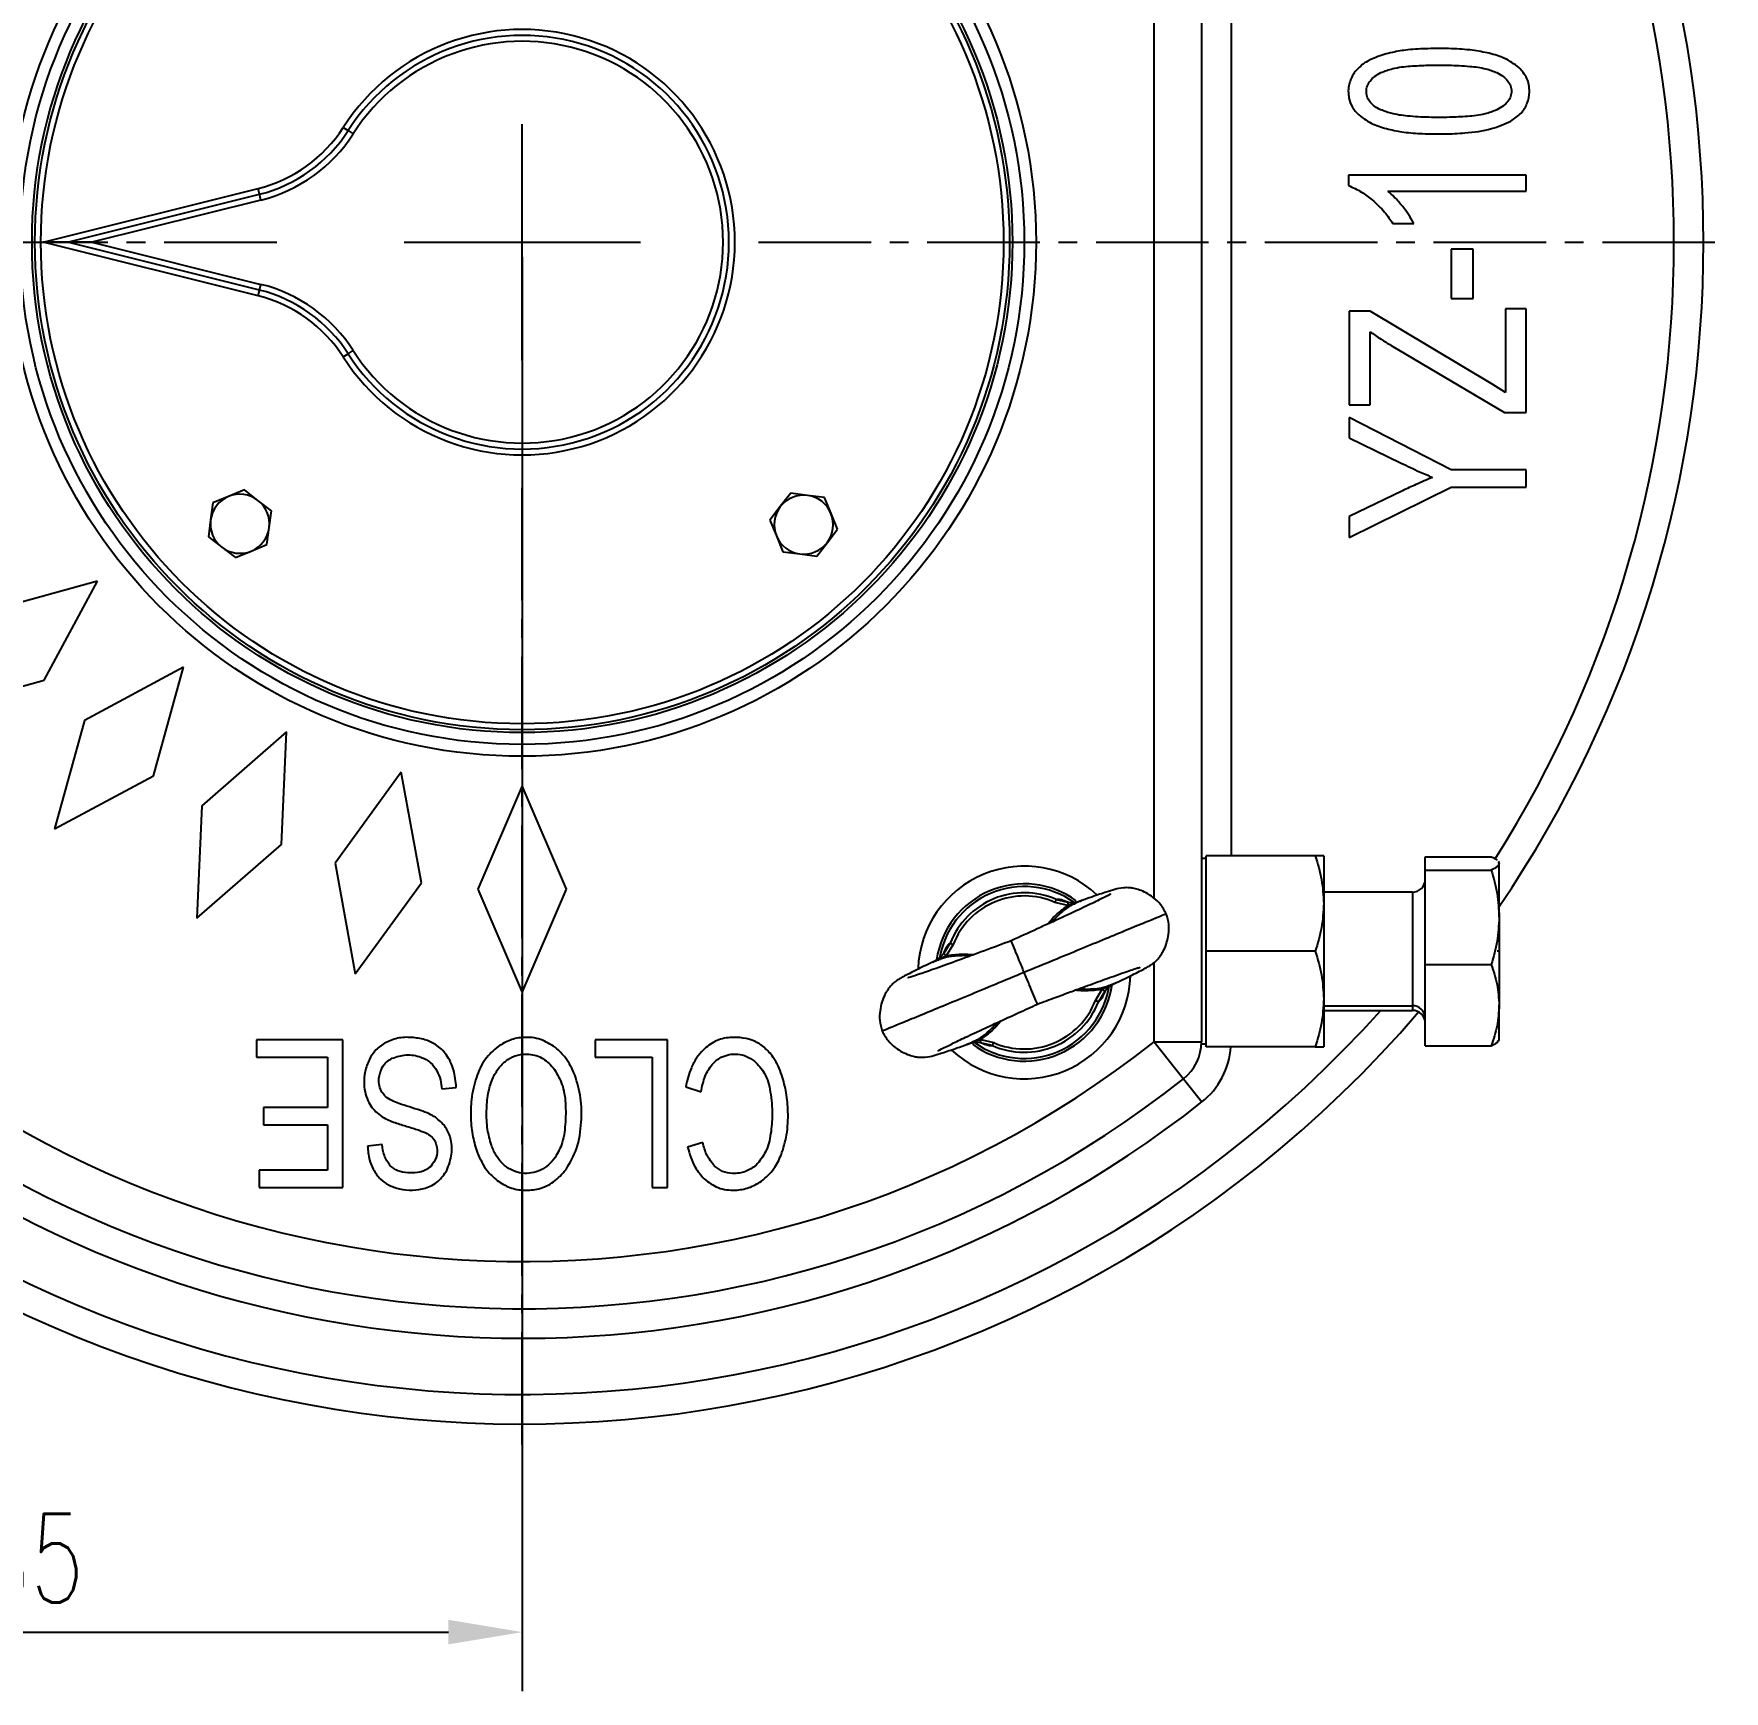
# Model space of a CAD drawing. Header units: millimetres. Extents: x 2160 to 4596, y 811 to 2534.
# Drawn here: x 3904 to 4190.2, y 1567.8 to 1848.3 of the extents above; entities that cross this region are included whole.
import ezdxf

# ---------------------------------------------------------------- set-up
doc = ezdxf.new("R2010")
doc.units = ezdxf.units.MM
doc.linetypes.add('CENTER2', pattern=[28.575, 19.05, -3.175, 3.175, -3.175])
doc.layers.add('2细线层', color=4, linetype='Continuous', lineweight=35)
doc.styles.get("Standard").update_dxf_attribs({"font": 'arial.ttf'})
doc.styles.add('TH_GBDIM', font='simplex.shx', dxfattribs={"width": 0.707, "bigfont": 'hzfs.shx'})
doc.dimstyles.new('ISO-25$0', dxfattribs={"dimtxt": 2.5, "dimasz": 2.5, "dimexe": 1.25, "dimexo": 0.625, "dimtad": 1, "dimtxsty": 'Standard', "dimcen": 2.5, "dimdle": 5, "dimadec": 0, "dimazin": 0, "dimtfac": 1, "dimtmove": 0, "dimatfit": 3, "dimfxl": 0, "dimarcsym": 0})

# ---------------------------------------------------------------- blocks, each defined once
blk = doc.blocks.new('*U47')
at = {"layer": '2细线层', "color": 0, "linetype": 'Continuous', "lineweight": -3, "transparency": 16777216}
for p, q in [((0, -20), (0, 20)), ((-20, 0), (20, 0))]:
    blk.add_line(p, q, dxfattribs=at)
at = {"layer": '2细线层', "color": 0, "linetype": 'CENTER2', "lineweight": -3, "transparency": 16777216}
for p, q in [((-203.5, 0), (-40, 0)), ((40, 0), (203.5, 0)), ((0, -203.5), (0, -40))]:
    blk.add_line(p, q, dxfattribs=at)
blk = doc.blocks.new('*D64')
at = {"color": 1, "linetype": 'Continuous', "transparency": 16777216}
for p, q in [((3986.69, 1810.53), (3986.69, 1567.81)), ((3801.69, 1629.03), (3801.69, 1567.81)), ((3814.19, 1577.81), (3974.19, 1577.81))]:
    blk.add_line(p, q, dxfattribs=at)
at = {"color": 1, "linetype": 'ByBlock', "transparency": 16777216}
for points in [[(3814.19, 1579.9), (3814.19, 1575.73), (3801.69, 1577.81)], [(3974.19, 1579.9), (3974.19, 1575.73), (3986.69, 1577.81)]]:
    blk.add_solid(points, dxfattribs=at)
at = {"layer": 'Defpoints', "color": 0, "linetype": 'ByBlock', "transparency": 16777216}
for p in [(3986.69, 1813.03), (3801.69, 1631.53), (3986.69, 1577.81)]:
    blk.add_point(p, dxfattribs=at)
at = {"color": 1, "linetype": 'ByBlock', "lineweight": -3, "transparency": 16777216, "insert": (3898.87, 1590.31), "char_height": 15, "attachment_point": 5, "style": 'TH_GBDIM'}
blk.add_mtext('185', dxfattribs=at)

msp = doc.modelspace()

# ---------------------------------------------------------------- linework, layer by layer
at = {"color": 7, "linetype": 'Continuous', "lineweight": -3}
for p, q in [((4101.691, 1948.339), (4101.691, 1677.73)), ((4093.691, 1701.981), (4093.691, 1938.123)), ((4106.691, 1916.887), (4106.691, 1709.182)), ((3956.378, 1832.455), (3957.22, 1831.915)), ((3957.22, 1831.915), (3958.062, 1831.376)), ((4126.568, 1824.381), (4126.568, 1822.623)), ((4156.691, 1824.381), (4126.568, 1824.381)), ((4156.691, 1821.659), (4156.691, 1824.381)), ((3905.557, 1813.035), (3941.976, 1822.115)), ((3909.691, 1813.035), (3942.218, 1821.144)), ((3942.218, 1821.144), (3941.976, 1822.115)), ((3942.46, 1820.174), (3942.218, 1821.144)), ((4133.222, 1821.659), (4156.691, 1821.659)), ((3942.46, 1820.174), (3913.824, 1813.035)), ((4134.097, 1816.214), (4137.658, 1816.214)), ((3941.976, 1803.954), (3905.557, 1813.035)), ((3909.691, 1813.035), (3905.557, 1813.035)), ((3913.824, 1813.035), (3909.691, 1813.035)), ((3942.218, 1804.925), (3909.691, 1813.035)), ((3913.824, 1813.035), (3942.46, 1805.895)), ((4143.982, 1811.869), (4143.982, 1803.503)), ((4147.689, 1811.869), (4143.982, 1811.869)), ((4147.689, 1803.503), (4147.689, 1811.869)), ((3942.218, 1804.925), (3942.46, 1805.895)), ((3941.976, 1803.954), (3942.218, 1804.925)), ((4143.982, 1803.503), (4147.689, 1803.503)), ((4126.691, 1801.387), (4126.691, 1785.506)), ((4130.229, 1801.387), (4126.691, 1801.387)), ((4151.042, 1788.938), (4130.229, 1801.387)), ((4156.691, 1801.75), (4153.153, 1801.75)), ((4153.153, 1801.75), (4153.153, 1787.594)), ((4156.691, 1784.219), (4156.691, 1801.75)), ((4130.229, 1785.506), (4130.229, 1797.877)), ((3957.22, 1794.154), (3958.062, 1794.693)), ((4133.79, 1795.579), (4153.007, 1784.219)), ((3956.378, 1793.614), (3957.22, 1794.154)), ((4153.153, 1787.594), (4151.042, 1788.938)), ((4126.691, 1785.506), (4130.229, 1785.506)), ((4126.691, 1783.362), (4126.691, 1779.942)), ((4143.982, 1774.514), (4126.691, 1783.362)), ((4153.007, 1784.219), (4156.691, 1784.219)), ((4126.691, 1779.942), (4135.509, 1775.649)), ((4156.691, 1774.514), (4143.982, 1774.514)), ((4156.691, 1771.582), (4156.691, 1774.514)), ((4126.691, 1763.035), (4143.982, 1771.582)), ((4143.982, 1771.582), (4156.691, 1771.582)), ((3934.309, 1768.899), (3933.93, 1766.037)), ((3936.977, 1770.001), (3934.309, 1768.899)), ((3939.645, 1771.103), (3936.977, 1770.001)), ((3941.934, 1769.344), (3939.645, 1771.103)), ((3944.222, 1767.584), (3941.934, 1769.344)), ((4032.141, 1770.566), (4030.381, 1768.277)), ((4035.003, 1770.186), (4032.141, 1770.566)), ((4037.864, 1769.807), (4035.003, 1770.186)), ((4038.967, 1767.139), (4037.864, 1769.807)), ((4135.739, 1770.975), (4126.691, 1766.602)), ((3933.93, 1766.037), (3933.55, 1763.175)), ((3943.843, 1764.723), (3944.222, 1767.584)), ((4030.381, 1768.277), (4028.622, 1765.989)), ((4028.622, 1765.989), (4029.724, 1763.321)), ((4040.069, 1764.471), (4038.967, 1767.139)), ((4126.691, 1766.602), (4126.691, 1763.035)), ((3933.55, 1763.175), (3935.839, 1761.416)), ((3943.463, 1761.861), (3943.843, 1764.723)), ((4029.724, 1763.321), (4030.827, 1760.653)), ((4038.309, 1762.182), (4040.069, 1764.471)), ((3935.839, 1761.416), (3938.127, 1759.656)), ((3938.127, 1759.656), (3940.795, 1760.759)), ((3940.795, 1760.759), (3943.463, 1761.861)), ((4030.827, 1760.653), (4033.688, 1760.273)), ((4033.688, 1760.273), (4036.55, 1759.894)), ((4036.55, 1759.894), (4038.309, 1762.182)), ((3914.763, 1755.673), (3896.405, 1750.625)), ((3905.757, 1738.898), (3914.763, 1755.673)), ((3929.33, 1741.106), (3912.556, 1732.1)), ((3924.283, 1722.747), (3929.33, 1741.106)), ((3887.399, 1733.85), (3905.757, 1738.898)), ((3912.556, 1732.1), (3907.508, 1713.741)), ((3946.774, 1730.145), (3932.424, 1717.632)), ((3945.938, 1711.124), (3946.774, 1730.145)), ((3966.219, 1723.341), (3955.013, 1707.949)), ((3969.637, 1704.611), (3966.219, 1723.341)), ((3907.508, 1713.741), (3924.283, 1722.747)), ((3986.691, 1721.035), (3979.191, 1703.535)), ((3994.191, 1703.535), (3986.691, 1721.035)), ((3932.424, 1717.632), (3931.588, 1698.611)), ((3931.588, 1698.611), (3945.938, 1711.124)), ((4102.491, 1708.735), (4101.691, 1708.735)), ((4120.949, 1709.182), (4102.491, 1709.182)), ((4102.491, 1693.035), (4102.491, 1709.182)), ((4122.391, 1709.182), (4122.391, 1701.108)), ((4139.591, 1709.034), (4150.751, 1709.034)), ((4139.591, 1706.78), (4139.591, 1709.034)), ((3955.013, 1707.949), (3958.431, 1689.219)), ((4139.591, 1706.78), (4150.751, 1706.78)), ((4139.591, 1690.781), (4139.591, 1706.78)), ((4151.928, 1708.163), (4152.091, 1707.907)), ((4152.091, 1708.035), (4151.995, 1708.201)), ((4152.091, 1707.907), (4152.091, 1708.035)), ((4152.091, 1698.78), (4152.091, 1707.907)), ((3958.431, 1689.219), (3969.637, 1704.611)), ((3979.191, 1703.535), (3986.691, 1686.035)), ((3986.691, 1686.035), (3994.191, 1703.535)), ((4137.391, 1703.035), (4122.391, 1703.035)), ((4137.391, 1703.035), (4137.391, 1683.797)), ((4079.054, 1700.767), (4076.864, 1701.312)), ((4077.085, 1701.818), (4079.078, 1701.328)), ((4080.507, 1701.289), (4079.054, 1700.767)), ((4079.078, 1701.327), (4079.697, 1701.307)), ((4081.399, 1701.609), (4080.507, 1701.289)), ((4081.399, 1701.609), (4080.533, 1701.214)), ((4122.391, 1701.108), (4122.391, 1684.961)), ((4152.091, 1698.78), (4152.091, 1683.908)), ((4058.069, 1692.648), (4059.135, 1694.402)), ((4057.079, 1691.609), (4056.226, 1691.209)), ((4057.111, 1691.545), (4056.226, 1691.209)), ((4058.482, 1692.267), (4057.079, 1691.609)), ((4057.644, 1692.196), (4058.069, 1692.647)), ((4059.649, 1694.199), (4058.482, 1692.267)), ((4120.949, 1693.035), (4102.491, 1693.035)), ((4102.491, 1676.887), (4102.491, 1693.035)), ((4152.091, 1693.035), (4151.745, 1693.035)), ((4152.091, 1693.035), (4152.091, 1692.396)), ((4093.691, 1677.73), (4093.691, 1691.123)), ((4139.591, 1677.035), (4139.591, 1690.781)), ((4139.591, 1690.781), (4150.751, 1690.781)), ((4083.733, 1684.686), (4084.9, 1686.617)), ((4085.312, 1686.237), (4084.247, 1684.483)), ((4084.9, 1686.617), (4086.297, 1687.273)), ((4085.737, 1686.689), (4085.312, 1686.238)), ((4086.263, 1687.344), (4087.155, 1687.676)), ((4086.297, 1687.273), (4087.155, 1687.676)), ((4122.391, 1684.961), (4122.391, 1676.887)), ((4122.391, 1683.797), (4137.391, 1683.797)), ((4122.391, 1683.035), (4137.391, 1683.035)), ((4137.391, 1683.797), (4137.391, 1683.035)), ((4152.091, 1678.035), (4152.091, 1683.908)), ((3941.691, 1678.035), (3941.691, 1675.086)), ((3956.318, 1678.035), (3941.691, 1678.035)), ((3956.318, 1653.035), (3956.318, 1678.035)), ((3999.021, 1678.035), (3999.021, 1675.086)), ((4011.272, 1678.035), (3999.021, 1678.035)), ((4011.272, 1653.035), (4011.272, 1678.035)), ((4061.983, 1677.276), (4062.84, 1677.666)), ((4061.983, 1677.276), (4062.866, 1677.593)), ((4062.866, 1677.593), (4064.328, 1678.118)), ((4064.304, 1677.558), (4063.684, 1677.577)), ((4066.297, 1677.067), (4064.304, 1677.557)), ((4064.328, 1678.118), (4066.517, 1677.573)), ((4093.691, 1677.73), (4098.653, 1671.455)), ((4093.691, 1677.73), (4101.691, 1677.73)), ((4101.691, 1677.335), (4101.691, 1677.73)), ((4102.491, 1677.335), (4101.691, 1677.335)), ((4151.995, 1677.868), (4152.091, 1678.035)), ((3941.691, 1675.086), (3953.726, 1675.086)), ((3953.726, 1675.086), (3953.726, 1666.574)), ((3999.021, 1675.086), (4008.679, 1675.086)), ((4008.679, 1675.086), (4008.679, 1653.035)), ((4120.949, 1676.887), (4102.491, 1676.887)), ((4139.591, 1677.035), (4150.751, 1677.035)), ((4098.653, 1671.455), (4101.755, 1667.533)), ((3973.071, 1669.727), (3975.519, 1670.002)), ((4014.361, 1670.104), (4016.958, 1669.266)), ((3942.879, 1666.574), (3942.879, 1663.645)), ((3953.726, 1666.574), (3942.879, 1666.574)), ((3942.879, 1663.645), (3953.726, 1663.645)), ((3953.726, 1663.645), (3953.726, 1655.983)), ((3962.987, 1660.319), (3960.5, 1660.076)), ((4017.249, 1660.658), (4014.697, 1659.89)), ((3942.147, 1655.983), (3942.147, 1653.035)), ((3953.726, 1655.983), (3942.147, 1655.983)), ((3942.147, 1653.035), (3956.318, 1653.035)), ((4008.679, 1653.035), (4011.272, 1653.035))]:
    msp.add_line(p, q, dxfattribs=at)
for radius in [87, 85, 83, 82.5, 81.5]:
    msp.add_circle((3986.691, 1813.035), radius, dxfattribs=at)
for centre, radius, start, end in [((3986.691, 1813.035), 200, 325.79179, 34.20821), ((3986.691, 1813.035), 195, 327.63909, 32.36345), ((3986.691, 1813.035), 36, 212.64659, 147.35341), ((3986.691, 1813.035), 35, 212.64659, 147.35341), ((3986.691, 1813.035), 34, 212.64659, 147.35341), ((3936.17, 1845.402), 24, 284, 327.35341), ((3936.17, 1845.402), 25, 284, 327.35341), ((3936.17, 1845.402), 26, 284, 327.35341), ((3936.17, 1780.667), 26, 32.64659, 76), ((3936.17, 1780.667), 24, 32.64659, 76), ((3936.17, 1780.667), 25, 32.64659, 76), ((3938.886, 1765.38), 5, 112.44828, 172.44828), ((3938.886, 1765.38), 5, 52.44828, 112.44828), ((3938.886, 1765.38), 5, 352.44828, 52.44828), ((4034.345, 1765.23), 5, 82.44828, 142.44828), ((4034.345, 1765.23), 5, 22.44828, 82.44828), ((3938.886, 1765.38), 5, 172.44828, 232.44828), ((4034.345, 1765.23), 5, 142.44828, 202.44828), ((4034.345, 1765.23), 5, 322.44828, 22.44828), ((3938.886, 1765.38), 5, 292.44828, 352.44828), ((4034.345, 1765.23), 5, 202.44828, 262.44828), ((3938.886, 1765.38), 5, 232.44828, 292.44828), ((4034.345, 1765.23), 5, 262.44828, 322.44828), ((4071.691, 1689.442), 18, 46.96474, 177.93943), ((4071.691, 1689.442), 15, 54.05741, 171.70005), ((4071.691, 1689.442), 14.55, 54.50798, 172.02386), ((4071.691, 1689.442), 13.5, 66.44906, 158.4475), ((4137.391, 1705.235), 2.2, 270, 0), ((4071.691, 1689.442), 12.948, 66.44908, 158.44748), ((3986.691, 1813.035), 172.5, 224.84695, 308.3373), ((4071.691, 1689.442), 18, 226.90972, 358.09038), ((4071.691, 1689.442), 15, 234.11757, 352.46714), ((4071.691, 1689.442), 14.55, 234.50803, 352.02429), ((3986.691, 1813.035), 195, 235.33235, 318.18969), ((4071.691, 1689.442), 13.5, 246.44906, 338.4475), ((4071.691, 1689.442), 12.948, 246.44908, 338.44748), ((4137.472, 1681.678), 2.121, 2.36054, 92.18041), ((4137.391, 1680.835), 2.2, 0, 90), ((3986.691, 1813.035), 200, 235.77113, 319.35661), ((3986.691, 1813.035), 180.5, 228.15376, 308.3373), ((4093.691, 1677.73), 8, 308.3373, 0), ((4093.691, 1677.73), 13, 308.3373, 356.28305), ((3986.691, 1813.035), 185.5, 234.06827, 308.3373)]:
    msp.add_arc(centre, radius, start, end, dxfattribs=at)
for points, knots in [([(4150.421, 1845.009), (4149.464, 1845.199), (4147.356, 1845.616), (4143.875, 1845.812), (4140.236, 1845.823), (4136.883, 1845.656), (4133.919, 1845.188), (4131.361, 1844.435), (4129.054, 1843.373), (4128.022, 1842.236), (4127.543, 1841.708)], [0, 0, 0, 0, 0.1218702, 0.2687142, 0.4352349, 0.5773583, 0.6884437, 0.8095503, 0.9115443, 1, 1, 1, 1]), ([(4155.432, 1842.61), (4154.643, 1843.175), (4153.113, 1844.271), (4151.299, 1844.769), (4150.421, 1845.009)], [0, 0, 0, 0, 0.5157872, 1, 1, 1, 1]), ([(4127.543, 1841.708), (4127.197, 1841.071), (4126.486, 1839.763), (4126.531, 1837.657), (4127.139, 1835.827), (4127.926, 1834.987), (4128.326, 1834.562)], [0, 0, 0, 0, 0.2743428, 0.5632218, 0.7786467, 1, 1, 1, 1]), ([(4131.764, 1835.554), (4131.438, 1835.744), (4130.829, 1836.099), (4130.121, 1836.829), (4129.693, 1837.671), (4129.568, 1838.586), (4129.726, 1839.514), (4130.224, 1840.374), (4131.019, 1841.137), (4131.692, 1841.523), (4132.055, 1841.731)], [0, 0, 0, 0, 0.1392174, 0.2600895, 0.3711705, 0.4834287, 0.5966834, 0.7134147, 0.8451208, 1, 1, 1, 1]), ([(4132.055, 1841.731), (4132.719, 1841.981), (4134.325, 1842.586), (4137.057, 1842.856), (4140.224, 1843.024), (4143.595, 1843.026), (4146.855, 1842.85), (4149.625, 1842.532), (4151.101, 1841.967), (4151.718, 1841.731)], [0, 0, 0, 0, 0.1061967, 0.2572618, 0.4091716, 0.5840556, 0.7631581, 0.9010306, 1, 1, 1, 1]), ([(4151.718, 1841.731), (4152.086, 1841.522), (4152.767, 1841.136), (4153.57, 1840.374), (4154.068, 1839.514), (4154.224, 1838.586), (4154.073, 1837.656), (4153.576, 1836.793), (4152.774, 1836.025), (4152.094, 1835.635), (4151.725, 1835.424)], [0, 0, 0, 0, 0.1509835, 0.2785164, 0.3908136, 0.4994419, 0.6082293, 0.7207641, 0.8486352, 1, 1, 1, 1]), ([(4154.089, 1833.541), (4154.696, 1833.951), (4155.844, 1834.728), (4156.966, 1836.506), (4157.323, 1838.583), (4156.984, 1840.857), (4155.947, 1842.029), (4155.432, 1842.61)], [0, 0, 0, 0, 0.2034528, 0.3851638, 0.5698121, 0.7864676, 1, 1, 1, 1]), ([(4128.326, 1834.562), (4129.113, 1833.996), (4130.64, 1832.898), (4132.452, 1832.399), (4133.329, 1832.157)], [0, 0, 0, 0, 0.5159263, 1, 1, 1, 1]), ([(4151.725, 1835.424), (4151.06, 1835.174), (4149.449, 1834.571), (4146.713, 1834.302), (4143.542, 1834.136), (4140.155, 1834.135), (4136.846, 1834.326), (4133.981, 1834.692), (4132.429, 1835.296), (4131.764, 1835.554)], [0, 0, 0, 0, 0.1048587, 0.2537335, 0.4033935, 0.5757445, 0.7541502, 0.8947369, 1, 1, 1, 1]), ([(4133.329, 1832.157), (4134.202, 1831.98), (4136.114, 1831.591), (4139.292, 1831.376), (4142.748, 1831.318), (4146.65, 1831.51), (4150.531, 1831.966), (4153.008, 1833.062), (4154.089, 1833.541)], [0, 0, 0, 0, 0.1263546, 0.2769601, 0.4514133, 0.616986, 0.8327852, 1, 1, 1, 1]), ([(4126.568, 1822.623), (4127.326, 1822.284), (4128.763, 1821.642), (4129.998, 1820.667), (4130.582, 1820.207)], [0, 0, 0, 0, 0.5271149, 1, 1, 1, 1]), ([(4130.582, 1820.207), (4131.321, 1819.536), (4132.644, 1818.336), (4133.652, 1816.864), (4134.097, 1816.214)], [0, 0, 0, 0, 0.5585263, 1, 1, 1, 1]), ([(4135.755, 1819.078), (4135.3, 1819.628), (4134.528, 1820.561), (4133.602, 1821.339), (4133.222, 1821.659)], [0, 0, 0, 0, 0.5894444, 1, 1, 1, 1]), ([(4137.658, 1816.214), (4137.368, 1816.729), (4136.806, 1817.732), (4136.098, 1818.638), (4135.755, 1819.078)], [0, 0, 0, 0, 0.51454173, 1, 1, 1, 1]), ([(4130.229, 1797.877), (4130.846, 1797.45), (4132.01, 1796.648), (4133.221, 1795.921), (4133.79, 1795.579)], [0, 0, 0, 0, 0.5309425, 1, 1, 1, 1]), ([(4135.509, 1775.649), (4136.544, 1775.155), (4138.298, 1774.318), (4140.081, 1773.544), (4140.812, 1773.227)], [0, 0, 0, 0, 0.5898547, 1, 1, 1, 1]), ([(4140.812, 1773.227), (4139.861, 1772.828), (4138.154, 1772.112), (4136.48, 1771.324), (4135.739, 1770.975)], [0, 0, 0, 0, 0.55738439, 1, 1, 1, 1]), ([(4120.949, 1709.182), (4121.355, 1707.857), (4122.168, 1705.21), (4122.317, 1702.475), (4122.391, 1701.108)], [0, 0, 0, 0, 0.5003835, 1, 1, 1, 1]), ([(4122.391, 1709.182), (4122.317, 1709.182), (4122.169, 1709.182), (4121.356, 1709.182), (4120.949, 1709.182)], [0, 0, 0, 0, 0.4983577, 1, 1, 1, 1]), ([(4150.751, 1709.034), (4151.177, 1708.85), (4151.617, 1708.661), (4151.738, 1708.465), (4151.741, 1708.459)], [0, 0, 0, 0, 0.9702134, 1, 1, 1, 1]), ([(4152.091, 1707.907), (4152.022, 1707.716), (4151.884, 1707.334), (4151.128, 1706.965), (4150.751, 1706.78)], [0, 0, 0, 0, 0.5002514, 1, 1, 1, 1]), ([(4150.751, 1706.78), (4151.13, 1705.464), (4151.885, 1702.842), (4152.022, 1700.131), (4152.091, 1698.78)], [0, 0, 0, 0, 0.5016781, 1, 1, 1, 1]), ([(4095.726, 1699.373), (4095.429, 1699.929), (4094.863, 1700.99), (4093.609, 1702.128), (4092.385, 1702.914), (4091.264, 1703.402), (4090.317, 1703.67), (4089.365, 1703.813), (4088.15, 1703.79), (4086.924, 1703.473), (4085.832, 1703.137), (4084.45, 1702.678), (4083.064, 1702.201), (4081.912, 1701.792), (4081.281, 1701.568)], [0, 0, 0, 0, 0.0802992, 0.1532365, 0.2176615, 0.2724243, 0.3175501, 0.3543754, 0.4174178, 0.5489488, 0.6943537, 0.7883836, 0.883965, 1, 1, 1, 1]), ([(4086.26, 1702.668), (4086.269, 1702.678), (4086.301, 1702.72), (4085.697, 1702.37), (4084.441, 1701.752), (4081.802, 1700.477), (4078.204, 1698.798), (4073.955, 1696.844), (4070.959, 1695.479), (4069.476, 1694.803)], [0, 0, 0, 0, 0.02367568, 0.09225522, 0.24798045, 0.42548956, 0.62047623, 0.81218746, 1, 1, 1, 1]), ([(4075.649, 1697.626), (4075.69, 1697.68), (4076.244, 1698.387), (4077.34, 1699.5), (4078.531, 1700.38), (4079.054, 1700.767)], [0, 0, 0, 0, 0.0437386, 0.5805514, 1, 1, 1, 1]), ([(4080.533, 1701.214), (4080.253, 1701.095), (4079.397, 1700.729), (4077.911, 1699.663), (4076.885, 1698.562), (4076.285, 1697.919)], [0, 0, 0, 0, 0.1679096, 0.5142219, 1, 1, 1, 1]), ([(4077.085, 1701.818), (4077.079, 1701.805), (4077.068, 1701.779), (4077.017, 1701.662), (4076.947, 1701.502), (4076.892, 1701.375), (4076.864, 1701.312)], [0, 0, 0, 0, 0.25, 0.5, 0.75, 1, 1, 1, 1]), ([(4077.085, 1701.818), (4077.198, 1701.842), (4077.417, 1701.889), (4078.131, 1701.76), (4078.823, 1701.468), (4079.165, 1701.324)], [0, 0, 0, 0, 0.3505076, 0.6800159, 1, 1, 1, 1]), ([(4079.078, 1701.328), (4079.079, 1701.317), (4079.083, 1701.296), (4079.079, 1701.167), (4079.07, 1700.985), (4079.059, 1700.84), (4079.054, 1700.767)], [0, 0, 0, 0, 0.2499999, 0.4999999, 0.7499999, 1, 1, 1, 1]), ([(4079.697, 1701.307), (4079.899, 1701.317), (4080.504, 1701.344), (4081.041, 1701.503), (4081.399, 1701.609)], [0, 0, 0, 0, 0.3327822, 1, 1, 1, 1]), ([(4122.391, 1701.108), (4122.316, 1699.739), (4122.168, 1697.004), (4121.355, 1694.357), (4120.949, 1693.035)], [0, 0, 0, 0, 0.5002514, 1, 1, 1, 1]), ([(4095.623, 1699.33), (4095.616, 1699.327), (4095.596, 1699.319), (4094.409, 1698.828), (4092.289, 1697.953), (4089.254, 1696.699), (4085.536, 1695.162), (4081.264, 1693.398), (4076.587, 1691.465), (4073.332, 1690.121), (4071.691, 1689.442)], [0, 0, 0, 0, 0.0911634, 0.2209144, 0.3516445, 0.4822546, 0.6117406, 0.7401338, 0.8689752, 1, 1, 1, 1]), ([(4087.1, 1687.649), (4087.172, 1687.683), (4087.739, 1687.949), (4088.727, 1688.421), (4090.06, 1689.067), (4091.23, 1689.652), (4092.136, 1690.127), (4092.796, 1690.499), (4093.252, 1690.791), (4093.567, 1691.013), (4093.969, 1691.357), (4094.611, 1692.028), (4095.287, 1693.091), (4095.85, 1694.516), (4096.167, 1695.958), (4096.25, 1697.642), (4095.905, 1698.78), (4095.726, 1699.373)], [0, 0, 0, 0, 0.0131635, 0.1026266, 0.2001775, 0.3061007, 0.4084599, 0.4898664, 0.55594, 0.5902643, 0.6111768, 0.6390101, 0.7215399, 0.7780646, 0.8443396, 0.9188252, 1, 1, 1, 1]), ([(4152.091, 1698.78), (4152.021, 1697.42), (4151.883, 1694.709), (4151.127, 1692.087), (4150.751, 1690.781)], [0, 0, 0, 0, 0.501969, 1, 1, 1, 1]), ([(4069.476, 1694.803), (4067.949, 1694.235), (4064.863, 1693.087), (4060.473, 1691.473), (4056.74, 1690.122), (4053.97, 1689.162), (4052.644, 1688.714), (4051.969, 1688.535), (4052.022, 1688.529), (4052.035, 1688.528)], [0, 0, 0, 0, 0.1878125, 0.3795238, 0.5745104, 0.7520195, 0.9077448, 0.9763243, 1, 1, 1, 1]), ([(4058.012, 1692.587), (4058.148, 1692.921), (4058.43, 1693.613), (4058.846, 1694.213), (4059.037, 1694.338), (4059.135, 1694.402)], [0, 0, 0, 0, 0.3120319, 0.6469836, 1, 1, 1, 1]), ([(4071.691, 1689.442), (4071.401, 1690.145), (4070.82, 1691.55), (4070.088, 1693.322), (4069.576, 1694.561), (4069.509, 1694.723), (4069.476, 1694.803)], [0, 0, 0, 0, 0.2499913, 0.4999972, 0.749995, 1, 1, 1, 1]), ([(4056.226, 1691.209), (4056.555, 1691.387), (4057.047, 1691.653), (4057.495, 1692.06), (4057.644, 1692.196)], [0, 0, 0, 0, 0.66721781, 1, 1, 1, 1]), ([(4062.618, 1692.265), (4062.512, 1692.272), (4061.989, 1692.308), (4061.073, 1692.3), (4059.581, 1692.196), (4058.237, 1692.002), (4057.353, 1691.643), (4057.111, 1691.545)], [0, 0, 0, 0, 0.0567763, 0.2813695, 0.4896054, 0.8602026, 1, 1, 1, 1]), ([(4058.069, 1692.648), (4058.075, 1692.639), (4058.088, 1692.622), (4058.182, 1692.533), (4058.317, 1692.411), (4058.427, 1692.315), (4058.482, 1692.267)], [0, 0, 0, 0, 0.2499999, 0.4999999, 0.7499999, 1, 1, 1, 1]), ([(4058.482, 1692.267), (4058.897, 1692.339), (4059.713, 1692.479), (4061.059, 1692.547), (4062.189, 1692.533), (4062.909, 1692.466), (4063.112, 1692.447)], [0, 0, 0, 0, 0.2711716, 0.5337545, 0.868429, 1, 1, 1, 1]), ([(4120.949, 1693.035), (4121.355, 1691.71), (4122.168, 1689.063), (4122.317, 1686.328), (4122.391, 1684.961)], [0, 0, 0, 0, 0.5003835, 1, 1, 1, 1]), ([(4056.282, 1691.236), (4056.209, 1691.202), (4055.643, 1690.936), (4054.655, 1690.464), (4053.322, 1689.818), (4052.151, 1689.233), (4051.246, 1688.758), (4050.585, 1688.386), (4050.129, 1688.094), (4049.814, 1687.872), (4049.413, 1687.528), (4048.771, 1686.857), (4048.095, 1685.794), (4047.531, 1684.369), (4047.214, 1682.927), (4047.132, 1681.243), (4047.476, 1680.105), (4047.656, 1679.512)], [0, 0, 0, 0, 0.0131632, 0.1026262, 0.2001773, 0.3061004, 0.4084597, 0.4898662, 0.5559398, 0.5902641, 0.6111766, 0.63901, 0.7215398, 0.7780645, 0.8443396, 0.9188251, 1, 1, 1, 1]), ([(4071.691, 1689.442), (4070.05, 1688.764), (4066.794, 1687.419), (4062.118, 1685.487), (4057.846, 1683.722), (4054.128, 1682.186), (4051.092, 1680.932), (4048.973, 1680.056), (4047.785, 1679.566), (4047.766, 1679.558), (4047.758, 1679.554)], [0, 0, 0, 0, 0.1310248, 0.2598662, 0.3882594, 0.5177454, 0.6483555, 0.7790856, 0.9088366, 1, 1, 1, 1]), ([(4073.906, 1684.082), (4073.872, 1684.162), (4073.806, 1684.323), (4073.294, 1685.563), (4072.561, 1687.335), (4071.981, 1688.74), (4071.691, 1689.442)], [0, 0, 0, 0, 0.250005, 0.5000028, 0.7500087, 1, 1, 1, 1]), ([(4073.906, 1684.082), (4074.923, 1684.46), (4076.812, 1685.163), (4079.373, 1686.111), (4081.472, 1686.883), (4083.904, 1687.772), (4086.117, 1688.571), (4088.093, 1689.268), (4089.42, 1689.726), (4090.412, 1690.054), (4091.008, 1690.246), (4091.308, 1690.338), (4091.316, 1690.357), (4091.319, 1690.363)], [0, 0, 0, 0, 0.1225287, 0.2274703, 0.3162562, 0.3925936, 0.5567175, 0.6471806, 0.7428207, 0.8314394, 0.9061753, 0.966929, 1, 1, 1, 1]), ([(4150.751, 1690.781), (4151.129, 1689.653), (4151.884, 1687.4), (4152.022, 1685.071), (4152.091, 1683.908)], [0, 0, 0, 0, 0.5003834, 1, 1, 1, 1]), ([(4084.9, 1686.617), (4084.544, 1686.556), (4083.746, 1686.417), (4082.401, 1686.337), (4081.208, 1686.35), (4080.47, 1686.419), (4080.266, 1686.439)], [0, 0, 0, 0, 0.232258, 0.5218588, 0.8676597, 1, 1, 1, 1]), ([(4080.923, 1686.681), (4081.803, 1686.648), (4083.309, 1686.592), (4085.116, 1686.886), (4085.981, 1687.231), (4086.263, 1687.344)], [0, 0, 0, 0, 0.4863336, 0.8322718, 1, 1, 1, 1]), ([(4085.369, 1686.298), (4085.233, 1685.964), (4084.952, 1685.272), (4084.536, 1684.672), (4084.345, 1684.547), (4084.247, 1684.483)], [0, 0, 0, 0, 0.31185281, 0.6468908, 1, 1, 1, 1]), ([(4085.312, 1686.237), (4085.306, 1686.246), (4085.294, 1686.263), (4085.2, 1686.352), (4085.065, 1686.474), (4084.955, 1686.57), (4084.9, 1686.617)], [0, 0, 0, 0, 0.2499999, 0.4999999, 0.7499999, 1, 1, 1, 1]), ([(4087.155, 1687.676), (4086.827, 1687.498), (4086.335, 1687.232), (4085.886, 1686.825), (4085.737, 1686.689)], [0, 0, 0, 0, 0.6672178, 1, 1, 1, 1]), ([(4057.127, 1676.221), (4057.119, 1676.213), (4057.069, 1676.156), (4057.561, 1676.452), (4058.662, 1676.994), (4060.4, 1677.841), (4062.111, 1678.651), (4063.674, 1679.384), (4065.606, 1680.282), (4067.963, 1681.368), (4070.774, 1682.656), (4072.822, 1683.588), (4073.906, 1684.082)], [0, 0, 0, 0, 0.0118315, 0.0809938, 0.2301012, 0.3783472, 0.4527495, 0.5364095, 0.6322194, 0.7406701, 0.8627025, 1, 1, 1, 1]), ([(4122.391, 1684.961), (4122.316, 1683.592), (4122.168, 1680.857), (4121.355, 1678.21), (4120.949, 1676.887)], [0, 0, 0, 0, 0.5002514, 1, 1, 1, 1]), ([(4152.091, 1683.908), (4152.022, 1682.743), (4151.884, 1680.414), (4151.128, 1678.161), (4150.751, 1677.035)], [0, 0, 0, 0, 0.5002514, 1, 1, 1, 1]), ([(4062.84, 1677.666), (4063.121, 1677.786), (4063.981, 1678.153), (4065.471, 1679.221), (4066.5, 1680.325), (4067.1, 1680.969)], [0, 0, 0, 0, 0.1682814, 0.5145865, 1, 1, 1, 1]), ([(4067.736, 1681.262), (4067.693, 1681.208), (4067.161, 1680.528), (4066.07, 1679.411), (4064.88, 1678.528), (4064.328, 1678.118)], [0, 0, 0, 0, 0.0448414, 0.5567394, 1, 1, 1, 1]), ([(3963.383, 1677.478), (3962.797, 1677.069), (3961.742, 1676.332), (3961.094, 1675.226), (3960.806, 1674.734)], [0, 0, 0, 0, 0.5559965, 1, 1, 1, 1]), ([(3975.519, 1670.002), (3975.427, 1671.002), (3975.251, 1672.934), (3974.02, 1675.506), (3972.23, 1677.261), (3970.123, 1678.179), (3967.925, 1678.504), (3965.547, 1678.479), (3964.093, 1677.806), (3963.383, 1677.478)], [0, 0, 0, 0, 0.1729191, 0.3338247, 0.4823514, 0.5969071, 0.7254614, 0.8660647, 1, 1, 1, 1]), ([(3992.297, 1676.755), (3991.486, 1677.274), (3989.857, 1678.315), (3987.114, 1678.582), (3984.609, 1678.13), (3983.27, 1677.325), (3982.589, 1676.915)], [0, 0, 0, 0, 0.2748684, 0.5520098, 0.77219, 1, 1, 1, 1]), ([(4027.634, 1676.813), (4027.111, 1677.176), (4026.034, 1677.926), (4024.01, 1678.426), (4021.748, 1678.541), (4019.278, 1677.987), (4017.96, 1676.877), (4017.299, 1676.321)], [0, 0, 0, 0, 0.1686208, 0.347512, 0.5461382, 0.7723255, 1, 1, 1, 1]), ([(4047.656, 1679.512), (4047.953, 1678.956), (4048.518, 1677.895), (4049.773, 1676.757), (4050.997, 1675.971), (4052.118, 1675.483), (4053.064, 1675.215), (4054.017, 1675.072), (4055.232, 1675.095), (4056.458, 1675.411), (4057.55, 1675.748), (4058.932, 1676.207), (4060.318, 1676.684), (4061.47, 1677.093), (4062.101, 1677.317)], [0, 0, 0, 0, 0.0802993, 0.1532367, 0.2176619, 0.2724247, 0.3175506, 0.3543759, 0.4174184, 0.5489496, 0.6943547, 0.7883848, 0.8839663, 1, 1, 1, 1]), ([(4063.684, 1677.577), (4063.483, 1677.568), (4062.877, 1677.541), (4062.341, 1677.382), (4061.983, 1677.276)], [0, 0, 0, 0, 0.33278221, 1, 1, 1, 1]), ([(4066.297, 1677.067), (4066.184, 1677.043), (4065.964, 1676.996), (4065.251, 1677.124), (4064.558, 1677.417), (4064.217, 1677.56)], [0, 0, 0, 0, 0.3505109, 0.6800222, 1, 1, 1, 1]), ([(4064.304, 1677.557), (4064.302, 1677.568), (4064.299, 1677.589), (4064.303, 1677.718), (4064.312, 1677.9), (4064.323, 1678.045), (4064.328, 1678.118)], [0, 0, 0, 0, 0.24999994, 0.49999992, 0.74999993, 1, 1, 1, 1]), ([(4066.297, 1677.067), (4066.302, 1677.08), (4066.314, 1677.106), (4066.365, 1677.223), (4066.435, 1677.383), (4066.49, 1677.51), (4066.517, 1677.573)], [0, 0, 0, 0, 0.25, 0.5, 0.75, 1, 1, 1, 1]), ([(4150.751, 1677.035), (4151.144, 1677.22), (4151.752, 1677.506), (4151.882, 1677.801), (4151.928, 1677.906)], [0, 0, 0, 0, 0.6454855, 1, 1, 1, 1]), ([(3960.806, 1674.734), (3960.524, 1674.058), (3959.958, 1672.7), (3959.862, 1670.665), (3960.088, 1668.868), (3960.517, 1667.892), (3960.726, 1667.418)], [0, 0, 0, 0, 0.2884195, 0.5791397, 0.7958279, 1, 1, 1, 1]), ([(3962.967, 1673.385), (3963.212, 1673.734), (3963.663, 1674.376), (3964.346, 1674.758), (3964.657, 1674.933)], [0, 0, 0, 0, 0.5436468, 1, 1, 1, 1]), ([(3964.657, 1674.933), (3965.437, 1675.183), (3967.037, 1675.696), (3969.37, 1675.29), (3971.231, 1674.291), (3971.927, 1673.288), (3972.259, 1672.809)], [0, 0, 0, 0, 0.2824349, 0.5793548, 0.7989267, 1, 1, 1, 1]), ([(3982.589, 1676.915), (3981.819, 1676.235), (3980.185, 1674.789), (3978.763, 1671.583), (3978.022, 1668.166), (3977.932, 1664.777), (3978.211, 1661.69), (3978.827, 1659.78), (3979.124, 1658.861)], [0, 0, 0, 0, 0.15640922, 0.33218118, 0.52640581, 0.69229972, 0.85185509, 1, 1, 1, 1]), ([(3981.461, 1660.223), (3981.215, 1661.107), (3980.692, 1662.995), (3980.601, 1665.958), (3980.826, 1668.832), (3981.517, 1671.353), (3982.669, 1673.328), (3984.143, 1674.765), (3985.926, 1675.57), (3988.025, 1675.73), (3990.399, 1675.035), (3991.548, 1673.714), (3992.147, 1673.027)], [0, 0, 0, 0, 0.1118979, 0.2388669, 0.3599121, 0.463869, 0.5555492, 0.6365152, 0.7117599, 0.7897235, 0.890585, 1, 1, 1, 1]), ([(3995.602, 1672.099), (3995.143, 1673.124), (3994.346, 1674.902), (3992.907, 1676.203), (3992.297, 1676.755)], [0, 0, 0, 0, 0.5759226, 1, 1, 1, 1]), ([(4017.299, 1676.321), (4016.919, 1675.884), (4016.129, 1674.974), (4015.055, 1672.89), (4014.632, 1671.193), (4014.361, 1670.104)], [0, 0, 0, 0, 0.2487805, 0.5178954, 1, 1, 1, 1]), ([(4016.958, 1669.266), (4017.15, 1670.162), (4017.501, 1671.797), (4018.676, 1673.853), (4020.163, 1675.091), (4021.732, 1675.619), (4023.217, 1675.671), (4024.726, 1675.317), (4025.581, 1674.746), (4026.019, 1674.453)], [0, 0, 0, 0, 0.2111844, 0.3857871, 0.5381545, 0.6479631, 0.7633348, 0.8788053, 1, 1, 1, 1]), ([(4026.019, 1674.453), (4026.642, 1673.792), (4028.022, 1672.329), (4028.809, 1669.045), (4029.125, 1665.597), (4028.824, 1662.18), (4028.166, 1659.093), (4026.876, 1657.547), (4026.27, 1656.821)], [0, 0, 0, 0, 0.1409639, 0.3121114, 0.5156254, 0.687174, 0.8529683, 1, 1, 1, 1]), ([(4030.653, 1672.048), (4030.247, 1673.113), (4029.559, 1674.915), (4028.193, 1676.262), (4027.634, 1676.813)], [0, 0, 0, 0, 0.5906912, 1, 1, 1, 1]), ([(4120.949, 1676.887), (4121.356, 1676.887), (4122.169, 1676.887), (4122.317, 1676.887), (4122.391, 1676.887)], [0, 0, 0, 0, 0.5016423, 1, 1, 1, 1]), ([(3962.947, 1669.196), (3962.782, 1669.543), (3962.437, 1670.27), (3962.327, 1671.764), (3962.725, 1672.771), (3962.967, 1673.385)], [0, 0, 0, 0, 0.2635966, 0.5509861, 1, 1, 1, 1]), ([(3972.259, 1672.809), (3972.476, 1672.297), (3972.894, 1671.308), (3973.014, 1670.241), (3973.071, 1669.727)], [0, 0, 0, 0, 0.5181368, 1, 1, 1, 1]), ([(3992.147, 1673.027), (3992.62, 1672.207), (3993.639, 1670.441), (3994.105, 1667.182), (3994.031, 1663.756), (3993.617, 1660.432), (3992.539, 1658.638), (3992.066, 1657.85)], [0, 0, 0, 0, 0.1773219, 0.3817976, 0.6085335, 0.8282288, 1, 1, 1, 1]), ([(3994.102, 1656.111), (3994.767, 1657.253), (3996.205, 1659.724), (3996.747, 1663.96), (3996.783, 1668.212), (3995.993, 1670.812), (3995.602, 1672.099)], [0, 0, 0, 0, 0.2366317, 0.5120105, 0.7583041, 1, 1, 1, 1]), ([(4030.522, 1658.535), (4030.878, 1659.662), (4031.633, 1662.063), (4031.757, 1665.658), (4031.497, 1669.064), (4030.93, 1671.067), (4030.653, 1672.048)], [0, 0, 0, 0, 0.2570101, 0.5470147, 0.7779537, 1, 1, 1, 1]), ([(3964.712, 1667.719), (3964.299, 1667.941), (3963.605, 1668.314), (3963.137, 1668.942), (3962.947, 1669.196)], [0, 0, 0, 0, 0.5950786, 1, 1, 1, 1]), ([(3960.726, 1667.418), (3960.949, 1667.055), (3961.403, 1666.317), (3962.4, 1665.395), (3963.812, 1664.504), (3965.632, 1663.86), (3967.651, 1663.265), (3969.414, 1662.708), (3970.769, 1662.126), (3971.618, 1661.45), (3972.047, 1660.687), (3972.332, 1659.587), (3972.269, 1658.05), (3971.548, 1657.095), (3971.191, 1656.622)], [0, 0, 0, 0, 0.0711726, 0.1446976, 0.2251151, 0.3496527, 0.4662606, 0.5784205, 0.6594044, 0.7122669, 0.7568043, 0.803284, 0.9025812, 1, 1, 1, 1]), ([(3971.988, 1664.937), (3971.648, 1665.133), (3970.845, 1665.595), (3969.35, 1666.14), (3967.608, 1666.681), (3966.004, 1667.178), (3965.066, 1667.571), (3964.712, 1667.719)], [0, 0, 0, 0, 0.1509152, 0.3555941, 0.6092251, 0.8528183, 1, 1, 1, 1]), ([(3973.924, 1655.957), (3974.264, 1656.859), (3974.942, 1658.66), (3974.695, 1661.34), (3973.688, 1663.568), (3972.561, 1664.476), (3971.988, 1664.937)], [0, 0, 0, 0, 0.2859053, 0.571318, 0.7824501, 1, 1, 1, 1]), ([(3960.5, 1660.076), (3960.563, 1659.291), (3960.673, 1657.922), (3961.227, 1656.67), (3961.463, 1656.136)], [0, 0, 0, 0, 0.5737311, 1, 1, 1, 1]), ([(3964.346, 1656.737), (3963.962, 1657.291), (3963.21, 1658.373), (3963.06, 1659.68), (3962.987, 1660.319)], [0, 0, 0, 0, 0.5116757, 1, 1, 1, 1]), ([(3992.066, 1657.85), (3991.667, 1657.417), (3990.902, 1656.586), (3989.441, 1655.756), (3987.86, 1655.39), (3986.241, 1655.459), (3984.683, 1656.02), (3983.323, 1657.043), (3982.186, 1658.469), (3981.71, 1659.62), (3981.461, 1660.223)], [0, 0, 0, 0, 0.129795, 0.2485062, 0.365101, 0.4845932, 0.6019273, 0.7255784, 0.856379, 1, 1, 1, 1]), ([(4019.23, 1656.686), (4018.765, 1657.283), (4017.837, 1658.474), (4017.445, 1659.931), (4017.249, 1660.658)], [0, 0, 0, 0, 0.5014226, 1, 1, 1, 1]), ([(3979.124, 1658.861), (3979.586, 1657.837), (3980.386, 1656.067), (3981.833, 1654.784), (3982.444, 1654.243)], [0, 0, 0, 0, 0.5780569, 1, 1, 1, 1]), ([(4014.697, 1659.89), (4015.026, 1658.708), (4015.582, 1656.709), (4016.936, 1655.154), (4017.49, 1654.518)], [0, 0, 0, 0, 0.5913751, 1, 1, 1, 1]), ([(4027.193, 1654.115), (4027.957, 1654.78), (4029.383, 1656.02), (4030.161, 1657.738), (4030.522, 1658.535)], [0, 0, 0, 0, 0.5361486, 1, 1, 1, 1]), ([(3961.463, 1656.136), (3961.835, 1655.533), (3962.498, 1654.461), (3963.56, 1653.793), (3964.025, 1653.501)], [0, 0, 0, 0, 0.562396, 1, 1, 1, 1]), ([(3964.025, 1653.501), (3964.649, 1653.235), (3965.947, 1652.679), (3968.109, 1652.529), (3970.358, 1652.868), (3972.56, 1653.918), (3973.472, 1655.282), (3973.924, 1655.957)], [0, 0, 0, 0, 0.1800974, 0.3750901, 0.5684453, 0.7863695, 1, 1, 1, 1]), ([(3971.191, 1656.622), (3970.884, 1656.38), (3970.221, 1655.856), (3968.842, 1655.543), (3967.285, 1655.484), (3965.614, 1655.729), (3964.749, 1656.417), (3964.346, 1656.737)], [0, 0, 0, 0, 0.15691322, 0.33940085, 0.55839298, 0.79422602, 1, 1, 1, 1]), ([(3982.444, 1654.243), (3983.146, 1653.795), (3984.545, 1652.902), (3987.036, 1652.491), (3989.605, 1652.737), (3992.182, 1653.891), (3993.447, 1655.353), (3994.102, 1656.111)], [0, 0, 0, 0, 0.1886755, 0.3755256, 0.5627745, 0.7736412, 1, 1, 1, 1]), ([(4017.49, 1654.518), (4018.248, 1653.947), (4019.797, 1652.78), (4022.577, 1652.487), (4025.132, 1652.896), (4026.503, 1653.707), (4027.193, 1654.115)], [0, 0, 0, 0, 0.2678786, 0.5471695, 0.7721253, 1, 1, 1, 1]), ([(4026.27, 1656.821), (4025.696, 1656.411), (4024.51, 1655.566), (4022.452, 1655.349), (4020.568, 1655.646), (4019.67, 1656.344), (4019.23, 1656.686)], [0, 0, 0, 0, 0.2721506, 0.5615472, 0.7850939, 1, 1, 1, 1])]:
    msp.add_open_spline(points, degree=3, knots=knots, dxfattribs=at)
for points in [[(4059.135, 1694.402), (4059.148, 1694.397), (4059.174, 1694.386), (4059.293, 1694.339), (4059.455, 1694.275), (4059.584, 1694.224), (4059.649, 1694.199)], [(4084.247, 1684.483), (4084.234, 1684.488), (4084.208, 1684.499), (4084.088, 1684.546), (4083.926, 1684.61), (4083.797, 1684.661), (4083.733, 1684.686)]]:
    msp.add_open_spline(points, degree=3, dxfattribs=at)
msp.add_point((4152.091, 1693.035), dxfattribs=at)

# ---------------------------------------------------------------- block references
at = {"layer": '2细线层', "color": 1, "linetype": 'CENTER2', "lineweight": -3}
msp.add_blockref('*U47', (3986.691, 1813.035), dxfattribs=at)

# ---------------------------------------------------------------- dimensions: what is measured, and where the dimension line sits
at = {"color": 0, "linetype": 'ByBlock', "lineweight": -3}
dim = msp.add_linear_dim(base=(3986.691, 1577.814), p1=(3801.691, 1631.535), p2=(3986.691, 1813.035), angle=180, dimstyle='ISO-25$0', override={"dimscale": 5, "dimtxt": 3, "dimexe": 2, "dimexo": 0.5, "dimgap": 1, "dimdec": 1, "dimtxsty": 'TH_GBDIM', "dimcen": 2, "dimclrd": 1, "dimclre": 1, "dimclrt": 1, "dimtdec": 1, "dimatfit": 0, "dimlwd": 65535, "dimlwe": 65535}, dxfattribs=at)
dim.commit()
dim.dimension.update_dxf_attribs({"geometry": '*D64', "text_midpoint": (3898.872, 1577.814), "dimtype": 160})

doc.saveas('drawing.dxf')
